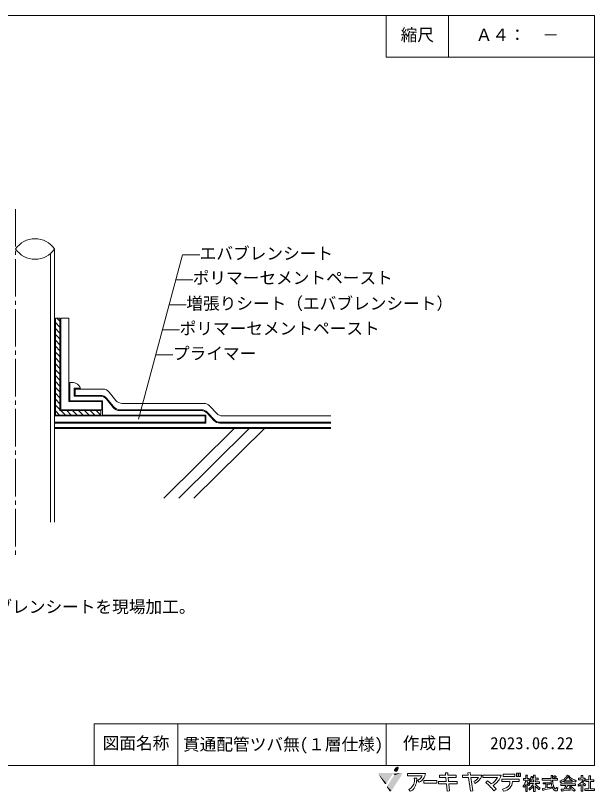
# Model space of a CAD drawing. Units: millimetres on the paper. Extents: x -135 to 135, y -94 to 92.
# Drawn here: x -3.9 to 135, y -94.3 to 92 of the extents above; entities that cross this region are included whole.
import ezdxf
from ezdxf.enums import TextEntityAlignment as Align

# ---------------------------------------------------------------- set-up
doc = ezdxf.new("R2010")
doc.units = ezdxf.units.MM
doc.linetypes.add('CHAIN2', pattern=[12, 9, -1, 1, -1])
for name, color, linetype, lineweight in [('1-1_記号', 4, 'Continuous', 9), ('1-3_断熱材', 33, 'Continuous', 18), ('1-4_リベットルーフ', 3, 'Continuous', 9), ('1-7_設備', 8, 'Continuous', 18), ('1-A_元図・躯体', 7, 'Continuous', 9), ('E-0', 7, 'Continuous', 9), ('E-E', 7, 'Continuous', 9), ('F-F', 7, 'Continuous', 9)]:
    doc.layers.add(name, color=color, linetype=linetype, lineweight=lineweight)
doc.styles.add('ＭＳ ゴシック', font='')
doc.styles.get('ＭＳ ゴシック').set_extended_font_data('MS Gothic')

msp = doc.modelspace()

# ---------------------------------------------------------------- hatches: boundary and pattern name
at = {"layer": 'F-F'}
for color, points in [(70, [(87.1, -88.72, 0.09), (86.859, -89.336)]), (70, [(86.859, -89.336, 0.15), (87.504, -89.533)]), (70, [(87.691, -88.329, 0.2), (87.1, -88.72)]), (70, [(87.504, -89.533, 0.13), (87.793, -89.262)]), (70, [(87.92, -88.385, 0.2), (87.691, -88.329)]), (70, [(87.793, -89.262, 0.09), (88.033, -88.646)]), (70, [(88.033, -88.646, 0.15), (87.92, -88.385)]), (5, [(83.566, -89.865, 0.41), (83.259, -90.173)]), (5, [(83.259, -90.173, 0.12), (83.296, -90.316)]), (5, [(88.788, -90.172, 0.41), (88.475, -89.865)]), (5, [(88.739, -90.337, 0.17), (88.788, -90.172)]), (5, [(84.643, -92.377, 0.2), (84.862, -92.471)]), (5, [(84.862, -92.471, 0.25), (85.119, -92.331)]), (5, [(85.249, -92.97, 0.16), (85.193, -93.144)]), (5, [(85.193, -93.144, 0.15), (85.246, -93.317)]), (5, [(85.816, -94.181, 0.19), (86.027, -94.266)]), (5, [(86.027, -94.266, 0.26), (86.289, -94.12)])]:
    msp.add_hatch(color=color, dxfattribs=at).paths.add_polyline_path(points)

# ---------------------------------------------------------------- linework, layer by layer
at = {"layer": '1-1_記号'}
for p, q in [((6.748, 19.328), (5.648, 19.328)), ((5.648, -3.924), (5.648, 19.328)), ((6.748, 18.612), (6.031, 19.328)), ((6.748, -2.824), (6.748, 19.328)), ((6.748, 17.197), (5.648, 18.297)), ((6.748, 15.783), (5.648, 16.883)), ((6.748, 14.369), (5.648, 15.469)), ((6.748, 12.955), (5.648, 14.055)), ((6.748, 11.541), (5.648, 12.641)), ((6.748, 10.126), (5.648, 11.226)), ((6.748, 8.712), (5.648, 9.812)), ((6.748, 7.298), (5.648, 8.398)), ((6.748, 5.884), (5.648, 6.984)), ((6.748, 4.47), (5.648, 5.57)), ((6.748, 3.055), (5.648, 4.155)), ((6.748, 1.641), (5.648, 2.741)), ((6.748, 0.227), (5.648, 1.327)), ((6.748, -1.187), (5.648, -0.087)), ((6.748, -2.602), (5.648, -1.502)), ((6.656, -3.924), (5.648, -2.916)), ((6.748, -2.824), (16.581, -2.824)), ((8.07, -3.924), (6.97, -2.824)), ((9.484, -3.924), (8.384, -2.824)), ((10.899, -3.924), (9.799, -2.824)), ((12.313, -3.924), (11.213, -2.824)), ((13.727, -3.924), (12.627, -2.824)), ((15.141, -3.924), (14.041, -2.824)), ((16.555, -3.924), (15.455, -2.824)), ((16.581, -2.824), (16.581, -3.924)), ((5.648, -3.924), (16.581, -3.924))]:
    msp.add_line(p, q, dxfattribs=at)
at = {"layer": '1-3_断熱材'}
for p, q in [((9.098, -0.474), (9.098, 3.879)), ((16.378, 0.626), (10.193, 0.626)), ((19.511, -2.078), (17.936, -0.12)), ((40.623, -2.824), (21.07, -2.824)), ((43.679, -5.182), (42.091, -3.466)), ((16.981, -3.924), (41.785, -3.924)), ((41.785, -3.924), (41.785, -5.824)), ((41.785, -5.824), (5.448, -5.824)), ((71.78, -6.924), (5.448, -6.924)), ((45.147, -5.824), (71.78, -5.824))]:
    msp.add_line(p, q, dxfattribs=at)
for points in [[(10.193, 0.626), (10.193, 2.526), (11.7, 2.526)], [(9.098, -0.474), (16.981, -0.474), (16.981, -3.924)]]:
    msp.add_lwpolyline(points, dxfattribs=at)
for centre, radius, start, end in [((9.604, 1.675), 2.262, 22.11035, 102.94336), ((16.378, -1.374), 2, 38.81925, 90), ((21.07, -0.824), 2, 218.81925, 270), ((40.623, -4.824), 2, 42.77685, 90), ((45.147, -3.824), 2, 222.77685, 270)]:
    msp.add_arc(centre, radius, start, end, dxfattribs=at)
at = {"layer": '1-4_リベットルーフ'}
for p, q in [((8.898, 19.328), (6.948, 19.328)), ((6.948, -2.624), (6.948, 19.328)), ((8.898, -0.674), (8.898, 19.328)), ((10.393, 0.826), (10.393, 2.326)), ((17.021, 2.326), (10.393, 2.326)), ((16.474, 0.826), (10.393, 0.826)), ((19.607, -1.878), (18.032, 0.08)), ((20.155, -0.378), (18.58, 1.58)), ((41.258, -1.124), (21.713, -1.124)), ((44.314, -3.482), (42.726, -1.766)), ((6.948, -2.624), (16.781, -2.624)), ((40.71, -2.624), (21.165, -2.624)), ((43.767, -4.982), (42.178, -3.266)), ((5.448, -4.124), (41.585, -4.124)), ((41.585, -4.124), (41.585, -5.624)), ((45.782, -4.124), (71.78, -4.124)), ((5.448, -5.624), (41.585, -5.624)), ((45.235, -5.624), (71.78, -5.624))]:
    msp.add_line(p, q, dxfattribs=at)
msp.add_lwpolyline([(8.898, -0.674), (16.781, -0.674), (16.781, -2.624)], dxfattribs=at)
for centre, start, end in [((17.021, 0.326), 38.81925, 90), ((16.474, -1.174), 38.81925, 90), ((21.713, 0.876), 218.81925, 270), ((41.258, -3.124), 42.77685, 90), ((21.165, -0.624), 218.81925, 270), ((40.71, -4.624), 42.77685, 90), ((45.782, -2.124), 222.77685, 270), ((45.235, -3.624), 222.77685, 270)]:
    msp.add_arc(centre, 2, start, end, dxfattribs=at)
at = {"layer": '1-7_設備', "linetype": 'CHAIN2'}
msp.add_line((-3.903, 45.551), (-3.903, -37.839), dxfattribs=at)
at = {"layer": '1-7_設備'}
for p, q in [((5.448, -29.613), (5.448, 35.958)), ((4.488, -29.613), (4.488, 34.881))]:
    msp.add_line(p, q, dxfattribs=at)
for centre, start, end in [((0.772, 32.757), 34.397, 145.603), ((0.772, 39.159), 214.397, 325.603)]:
    msp.add_arc(centre, 5.666, start, end, dxfattribs=at)
at = {"layer": '1-A_元図・躯体', "color": 5}
msp.add_line((71.78, -7.124), (5.448, -7.124), dxfattribs=at)
at = {"layer": '1-A_元図・躯体'}
for p, q in [((5.448, -7.124), (71.78, -7.124)), ((48.577, -7.124), (31.683, -23.88)), ((52.186, -7.124), (35.292, -23.88)), ((55.795, -7.124), (38.9, -23.88))]:
    msp.add_line(p, q, dxfattribs=at)
at = {"layer": 'E-0'}
for p, q in [((36.142, 34.542), (40.283, 34.542)), ((34.534, 28.542), (38.675, 28.542)), ((32.926, 22.542), (37.068, 22.542)), ((31.319, 16.542), (35.46, 16.542)), ((29.711, 10.542), (33.852, 10.542))]:
    msp.add_line(p, q, dxfattribs=at)
at = {"layer": 'E-E'}
msp.add_line((25.569, -4.915), (36.142, 34.542), dxfattribs=at)
at = {"layer": 'F-F'}
for p, q in [((100, 92), (100, 82)), ((15, -88), (15, -78)), ((35, -88), (35, -78)), ((85, -88), (85, -78)), ((105, -88), (105, -78)), ((90.113, -90.473), (93.651, -90.473)), ((91.771, -91.098), (92.37, -91.056)), ((97.803, -90.345), (97.803, -90.91)), ((99.285, -90.345), (97.803, -90.345)), ((97.803, -90.91), (99.343, -90.91)), ((99.787, -89.75), (99.231, -89.815)), ((99.231, -89.815), (99.285, -90.345)), ((99.343, -90.91), (99.438, -91.849)), ((99.849, -90.345), (99.787, -89.75)), ((101.838, -90.345), (99.849, -90.345)), ((99.907, -90.91), (101.835, -90.91)), ((100.004, -91.849), (99.907, -90.91)), ((101.835, -90.91), (101.838, -90.345)), ((103.322, -90.379), (103.322, -90.944)), ((104.674, -90.379), (103.322, -90.379)), ((103.322, -90.944), (104.759, -90.944)), ((105.139, -89.707), (104.583, -89.772)), ((104.583, -89.772), (104.674, -90.379)), ((104.759, -90.944), (105.247, -94.204)), ((105.241, -90.379), (105.139, -89.707)), ((107.975, -90.379), (105.241, -90.379)), ((105.808, -94.122), (105.327, -90.944)), ((105.327, -90.944), (107.167, -90.944)), ((108.222, -90.926), (111.727, -90.926)), ((120.731, -91.058), (121.521, -91.058)), ((121.521, -91.058), (121.521, -91.454)), ((132.223, -90.4), (131.839, -90.4)), ((92.932, -92.059), (92.549, -91.613)), ((97.589, -91.849), (97.589, -92.414)), ((99.438, -91.849), (97.589, -91.849)), ((97.589, -92.414), (99.496, -92.414)), ((99.496, -92.414), (99.676, -94.187)), ((102.033, -91.849), (100.004, -91.849)), ((100.063, -92.414), (102.031, -92.414)), ((100.238, -94.105), (100.063, -92.414)), ((102.031, -92.414), (102.033, -91.849)), ((106.32, -92.316), (106.047, -91.887)), ((108.936, -92.141), (109.345, -91.743)), ((112.787, -91.868), (114.7, -91.868)), ((115.313, -91.868), (116.935, -91.868)), ((118.547, -91.541), (117.987, -91.541)), ((118.569, -92.551), (118.569, -94.263)), ((118.887, -91.541), (119.37, -91.541)), ((120.38, -92.376), (119.392, -92.376)), ((120.402, -91.454), (120.402, -91.98)), ((120.402, -92.902), (120.402, -94.263)), ((120.731, -91.454), (120.731, -91.98)), ((120.731, -91.454), (121.521, -91.454)), ((120.764, -92.376), (121.807, -92.376)), ((124.584, -91.541), (122.476, -91.541)), ((124.331, -92.156), (122.652, -92.156)), ((122.652, -92.156), (122.652, -92.463)), ((123.333, -92.463), (122.652, -92.463)), ((123.662, -92.477), (124.331, -92.477)), ((124.331, -92.156), (124.331, -92.477)), ((124.946, -91.541), (126.142, -91.541)), ((130.434, -92.463), (126.933, -92.463)), ((126.933, -92.463), (126.933, -92.858)), ((128.162, -92.858), (126.933, -92.858)), ((127.745, -91.717), (127.745, -92.024)), ((128.557, -92.858), (130.434, -92.858)), ((130.434, -92.463), (130.434, -92.858)), ((132.322, -91.454), (131.202, -91.454)), ((131.839, -92.551), (131.839, -94.22)), ((133.672, -91.893), (132.937, -91.893)), ((133.672, -91.893), (133.672, -93.649)), ((134.056, -91.497), (134.846, -91.497)), ((134.056, -91.893), (134.056, -93.649)), ((134.056, -91.893), (134.846, -91.893)), ((134.846, -91.497), (134.846, -91.893)), ((90.815, -94.219), (90.433, -93.82)), ((99.676, -94.187), (100.238, -94.105)), ((105.247, -94.204), (105.808, -94.122)), ((111.418, -93.722), (110.885, -94.141)), ((113.198, -94.182), (112.968, -93.679)), ((132.662, -93.649), (132.662, -94)), ((133.672, -93.649), (132.662, -93.649)), ((135, -94), (132.662, -94)), ((134.056, -93.649), (135, -93.649)), ((135, -93.649), (135, -94))]:
    msp.add_line(p, q, dxfattribs=at)
for points in [[(-135, 92), (135, 92), (135, -88), (-135, -88)], [(85, 92), (85, 82), (135, 82)], [(135, -78), (40.118, -78), (15, -78)], [(94.447, -89.913), (90.113, -89.913), (90.113, -90.473)], [(112.613, -90.361), (108.222, -90.361), (108.222, -90.926)], [(113.122, -90.071), (113.122, -90.636), (115.909, -90.636)], [(115.909, -90.636), (115.912, -90.071), (113.122, -90.071)], [(118.569, -91.146), (117.987, -91.146), (117.987, -91.541)], [(118.876, -90.312), (118.569, -90.312), (118.569, -91.146)], [(118.876, -90.312), (118.942, -90.356), (118.898, -90.4), (118.887, -90.444), (118.887, -91.146)], [(118.887, -91.146), (119.37, -91.146), (119.37, -91.541)], [(119.875, -90.663), (119.853, -90.663), (119.842, -90.707), (119.82, -90.751), (119.798, -90.839), (119.776, -90.883), (119.765, -90.927), (119.743, -90.971), (119.732, -91.015), (119.688, -91.102), (119.678, -91.146), (119.612, -91.278), (119.579, -91.322), (119.535, -91.41), (119.403, -91.585), (119.359, -91.629), (119.491, -91.761), (119.524, -91.805), (119.612, -91.893)], [(119.875, -90.663), (120.051, -90.707), (120.204, -90.751), (120.204, -90.795), (120.138, -90.839), (120.128, -90.883), (120.106, -90.927), (120.084, -91.015), (120.062, -91.058)], [(120.72, -90.312), (120.402, -90.312), (120.402, -91.058), (120.062, -91.058)], [(120.72, -90.312), (120.775, -90.356), (120.731, -90.4), (120.731, -91.058)], [(124.573, -91.146), (122.476, -91.146), (122.476, -91.541)], [(124.99, -90.4), (124.573, -90.4), (124.573, -91.146)], [(124.99, -90.4), (125.012, -90.444), (124.946, -90.532), (124.946, -91.146)], [(124.946, -91.146), (126.142, -91.146), (126.142, -91.541)], [(125.451, -90.488), (125.407, -90.488), (125.352, -90.532), (125.308, -90.575), (125.198, -90.663), (125.155, -90.707), (125.198, -90.751), (125.275, -90.795), (125.341, -90.839), (125.561, -91.015)], [(125.451, -90.488), (125.605, -90.575), (125.659, -90.619), (125.725, -90.663), (125.78, -90.707), (125.824, -90.751), (125.857, -90.795), (125.747, -90.883), (125.703, -90.927), (125.594, -91.015), (125.561, -91.015)], [(128.557, -90.356), (128.491, -90.356), (128.447, -90.444), (128.414, -90.488), (128.392, -90.532), (128.327, -90.619), (128.305, -90.663), (128.206, -90.795), (128.162, -90.839), (128.096, -90.927), (127.92, -91.102), (127.866, -91.146), (127.822, -91.19), (127.712, -91.278), (127.514, -91.41), (127.361, -91.497), (127.185, -91.585), (126.966, -91.673), (126.834, -91.717), (126.724, -91.761), (126.735, -91.805), (126.757, -91.849), (126.768, -91.893), (126.79, -91.937), (126.801, -91.98), (126.823, -92.024), (126.834, -92.068), (126.856, -92.112)], [(128.678, -90.707), (128.7, -90.751), (128.733, -90.795), (128.755, -90.839), (128.985, -91.146), (129.205, -91.366), (129.369, -91.497), (129.567, -91.629), (129.644, -91.673), (127.778, -91.673)], [(128.678, -90.707), (128.645, -90.707), (128.612, -90.751), (128.59, -90.795), (128.557, -90.839), (128.535, -90.883), (128.338, -91.146), (128.294, -91.19), (128.261, -91.234), (127.997, -91.497), (127.778, -91.673)], [(128.557, -90.356), (128.864, -90.4), (128.908, -90.444), (128.864, -90.488), (128.875, -90.532), (129.007, -90.707), (129.095, -90.795), (129.128, -90.839), (129.172, -90.883), (129.227, -90.927), (129.271, -90.971), (129.435, -91.102), (129.633, -91.234), (129.786, -91.322), (129.962, -91.41), (130.182, -91.497), (130.302, -91.541), (130.445, -91.585), (130.599, -91.629), (130.588, -91.673), (130.544, -91.761), (130.533, -91.805), (130.489, -91.893), (130.478, -91.937), (130.434, -92.024), (130.412, -92.024)], [(131.839, -90.4), (131.839, -91.102), (131.202, -91.102), (131.202, -91.454)], [(132.223, -90.4), (132.179, -90.444), (132.168, -90.488), (132.168, -91.058), (132.19, -91.102)], [(132.618, -91.058), (132.838, -91.278), (132.794, -91.322), (132.728, -91.366), (132.662, -91.497), (132.629, -91.541), (132.585, -91.629), (132.552, -91.673), (132.53, -91.717), (132.432, -91.849), (132.41, -91.893), (132.245, -92.112), (132.201, -92.156), (132.168, -92.2), (132.256, -92.244), (132.377, -92.288), (132.574, -92.376), (132.662, -92.419), (132.816, -92.507), (132.882, -92.551), (132.904, -92.595), (132.75, -92.902), (132.706, -92.902)], [(132.618, -91.058), (132.585, -91.058), (132.563, -91.102), (132.19, -91.102)], [(134.1, -90.488), (133.672, -90.488), (133.672, -91.497)], [(134.1, -90.488), (134.122, -90.532), (134.078, -90.575), (134.056, -90.619), (134.056, -91.497)], [(116.935, -91.868), (116.938, -91.303), (112.787, -91.303), (112.787, -91.868)], [(118.547, -91.541), (118.525, -91.629), (118.525, -91.673), (118.492, -91.805), (118.47, -91.849), (118.437, -91.98), (118.415, -92.024), (118.404, -92.068), (118.382, -92.112), (118.371, -92.156), (118.327, -92.244), (118.316, -92.288), (118.251, -92.419), (118.218, -92.463), (118.174, -92.551), (118.141, -92.595), (118.119, -92.639), (117.987, -92.815), (117.943, -92.858), (117.91, -92.902), (117.866, -92.946), (117.866, -92.99), (117.888, -93.034), (117.921, -93.078), (117.943, -93.122), (117.976, -93.166), (117.998, -93.21), (118.031, -93.254), (118.053, -93.298)], [(118.569, -92.551), (118.536, -92.551), (118.492, -92.639), (118.481, -92.683), (118.415, -92.815), (118.382, -92.858), (118.338, -92.946), (118.273, -93.034), (118.251, -93.078), (118.152, -93.21), (118.108, -93.254), (118.075, -93.298), (118.053, -93.298)], [(118.942, -92.463), (118.887, -92.463), (118.887, -94.263), (118.569, -94.263)], [(118.887, -91.541), (118.887, -92.024), (119.019, -92.112), (119.184, -92.244), (119.403, -92.463), (119.469, -92.551), (119.304, -92.771), (119.26, -92.815), (119.227, -92.858)], [(118.942, -92.463), (118.986, -92.507), (119.118, -92.683), (119.14, -92.727), (119.173, -92.771), (119.195, -92.815), (119.227, -92.858)], [(120.38, -92.376), (120.358, -92.419), (120.325, -92.463), (120.303, -92.507), (120.204, -92.639), (120.182, -92.683), (120.149, -92.727), (120.106, -92.771), (120.007, -92.902), (119.919, -92.99), (119.886, -93.034), (119.71, -93.21), (119.656, -93.254), (119.612, -93.298), (119.557, -93.341), (119.513, -93.385), (119.458, -93.429), (119.392, -93.473), (119.227, -93.605), (119.293, -93.737), (119.326, -93.78), (119.392, -93.912)], [(120.402, -91.98), (119.392, -91.98), (119.392, -92.376)], [(120.402, -92.902), (120.38, -92.902), (120.347, -92.946), (120.325, -92.99), (120.292, -93.034), (120.27, -93.078), (120.106, -93.298), (120.062, -93.341), (120.029, -93.385), (119.765, -93.649), (119.491, -93.868), (119.425, -93.912), (119.392, -93.912)], [(120.402, -91.454), (119.908, -91.454), (119.842, -91.585), (119.809, -91.629), (119.765, -91.717), (119.634, -91.893), (119.612, -91.893)], [(120.775, -92.902), (120.731, -92.902), (120.731, -94.263), (120.402, -94.263)], [(120.731, -91.98), (121.807, -91.98), (121.807, -92.376)], [(120.764, -92.376), (120.786, -92.419), (120.984, -92.683), (121.028, -92.727), (121.06, -92.771), (121.148, -92.858), (121.203, -92.902), (121.247, -92.946), (121.521, -93.166), (121.851, -93.385), (121.928, -93.429), (121.884, -93.517), (121.851, -93.561), (121.741, -93.78), (121.686, -93.78)], [(120.775, -92.902), (120.874, -93.034), (120.918, -93.078), (120.951, -93.122), (120.995, -93.166), (121.028, -93.21), (121.203, -93.385), (121.258, -93.429), (121.302, -93.473), (121.412, -93.561), (121.456, -93.605), (121.51, -93.649), (121.576, -93.693), (121.686, -93.78)], [(123.333, -92.463), (123.333, -93.429), (123.069, -93.473), (122.696, -93.517), (122.498, -93.561), (122.542, -93.737), (122.542, -93.78), (122.586, -93.956), (122.619, -94)], [(123.662, -92.463), (123.662, -92.477), (123.662, -93.341)], [(124.584, -91.541), (124.584, -91.585), (124.595, -91.629), (124.595, -91.849), (124.606, -91.893), (124.606, -92.024), (124.617, -92.068), (124.617, -92.156), (124.628, -92.2), (124.628, -92.244), (124.639, -92.288), (124.639, -92.332), (124.65, -92.376), (124.65, -92.419), (124.672, -92.507), (124.672, -92.551), (124.705, -92.683), (124.705, -92.727), (124.759, -92.946), (124.781, -92.99), (124.814, -93.122), (124.836, -93.166), (124.847, -93.21), (124.913, -93.341), (124.924, -93.385), (124.946, -93.429), (124.979, -93.473), (125.023, -93.561), (125.056, -93.605), (125.078, -93.649), (125.209, -93.824), (125.297, -93.912), (125.352, -93.956), (125.484, -94.044), (125.594, -94.088)], [(124.946, -91.541), (124.946, -91.629), (124.957, -91.673), (124.957, -91.761), (124.968, -91.805), (124.968, -91.893), (124.979, -91.937), (124.979, -91.98), (124.99, -92.024), (124.99, -92.112), (125.001, -92.156), (125.001, -92.2), (125.023, -92.288), (125.023, -92.332), (125.034, -92.376), (125.034, -92.419), (125.067, -92.551), (125.067, -92.595), (125.133, -92.858), (125.155, -92.902), (125.176, -92.99), (125.198, -93.034), (125.209, -93.078), (125.341, -93.341), (125.374, -93.385), (125.396, -93.429), (125.429, -93.473), (125.473, -93.517), (125.506, -93.561), (125.561, -93.605), (125.637, -93.649)], [(127.745, -91.717), (127.712, -91.717), (127.514, -91.849), (127.284, -91.98), (127.086, -92.068), (126.977, -92.112), (126.856, -92.112)], [(128.162, -92.858), (128.129, -92.902), (128.041, -93.078), (128.008, -93.122), (127.92, -93.298), (127.888, -93.341), (127.8, -93.517), (127.767, -93.561), (127.701, -93.693), (127.075, -93.737), (126.998, -93.78), (127.009, -93.824), (127.031, -93.868), (127.097, -94.132), (127.13, -94.176)], [(129.732, -91.717), (129.666, -91.717), (129.666, -92.024), (127.745, -92.024)], [(128.557, -92.858), (128.513, -92.946), (128.48, -92.99), (128.458, -93.034), (128.425, -93.078), (128.381, -93.166), (128.349, -93.21), (128.327, -93.254), (128.294, -93.298), (128.25, -93.385), (128.217, -93.429), (128.195, -93.473), (128.162, -93.517), (128.118, -93.605), (128.085, -93.649)], [(129.314, -92.99), (129.271, -92.99), (129.007, -93.166), (129.051, -93.21), (129.38, -93.473), (129.424, -93.517), (129.479, -93.561), (129.238, -93.605), (128.645, -93.649), (128.085, -93.649)], [(129.314, -92.99), (129.424, -93.078), (129.49, -93.122), (129.71, -93.298), (129.753, -93.341), (129.863, -93.429), (129.907, -93.473), (129.962, -93.517), (130.05, -93.605), (130.105, -93.649), (130.236, -93.78), (130.269, -93.824), (130.313, -93.868), (130.379, -93.956), (130.401, -94), (130.324, -94.044), (130.193, -94.132), (130.116, -94.176), (130.05, -94.176)], [(129.732, -91.717), (129.885, -91.805), (130.061, -91.893), (130.28, -91.98), (130.412, -92.024)], [(132.322, -91.454), (132.3, -91.497), (132.267, -91.541), (132.245, -91.585), (132.179, -91.673), (132.157, -91.717), (132.091, -91.805), (132.047, -91.849), (131.982, -91.937), (131.938, -91.98), (131.905, -92.024), (131.729, -92.2), (131.674, -92.244), (131.63, -92.288), (131.521, -92.376), (131.455, -92.419), (131.4, -92.463), (131.202, -92.595), (131.125, -92.639), (131.06, -92.683), (131.104, -92.771), (131.114, -92.815), (131.202, -92.99)], [(131.839, -92.551), (131.817, -92.551), (131.773, -92.595), (131.554, -92.771), (131.488, -92.815), (131.433, -92.858), (131.301, -92.946), (131.224, -92.99), (131.202, -92.99)], [(132.19, -92.551), (132.168, -92.551), (132.168, -94.22), (131.839, -94.22)], [(132.19, -92.551), (132.267, -92.595), (132.53, -92.771), (132.64, -92.858), (132.706, -92.902)], [(133.672, -91.497), (132.937, -91.497), (132.937, -91.893)], [(124.573, -93.254), (124.584, -93.298), (124.584, -93.341), (124.606, -93.429), (124.606, -93.473), (124.617, -93.517), (124.54, -93.561), (124.123, -93.649), (123.684, -93.737), (123.223, -93.824), (122.981, -93.868), (122.729, -93.912), (122.674, -93.956), (122.652, -94), (122.619, -94)], [(124.573, -93.254), (124.452, -93.254), (124.211, -93.298), (123.947, -93.341), (123.662, -93.341)], [(125.89, -93.298), (125.978, -93.341), (126.175, -93.429), (126.175, -93.473), (126.153, -93.561), (126.153, -93.605), (126.131, -93.693), (126.131, -93.737), (126.109, -93.824), (126.109, -93.868), (126.098, -93.912), (126.055, -94), (126.022, -94.044), (125.967, -94.088), (125.594, -94.088)], [(125.89, -93.298), (125.813, -93.298), (125.813, -93.385), (125.802, -93.429), (125.802, -93.473), (125.791, -93.517), (125.791, -93.561), (125.769, -93.605), (125.736, -93.649), (125.637, -93.649)], [(129.764, -93.868), (129.589, -93.868), (129.194, -93.912), (128.788, -93.956), (127.602, -94.088), (127.24, -94.132), (127.174, -94.176), (127.13, -94.176)], [(129.764, -93.868), (129.808, -93.912), (129.863, -93.956), (129.896, -94), (129.94, -94.044), (129.973, -94.088), (130.017, -94.132), (130.05, -94.176)]]:
    msp.add_lwpolyline(points, dxfattribs=at)
for points in [[(116.269, -89.871), (116.269, -90.702), (116.689, -90.702), (116.689, -89.871)], [(116.854, -89.871), (116.854, -90.702), (117.274, -90.702), (117.274, -89.871)], [(97.191, -92.232), (97.193, -91.667), (94.061, -91.667), (94.061, -92.232)]]:
    msp.add_lwpolyline(points, close=True, dxfattribs=at)
for centre, radius, start, end in [((88.248, -91.237), 4.127, 321.70219, 2.51808), ((87.92, -91.573), 3.881, 355.59126, 7.04088), ((91.903, -89.887), 1.843, 290.51409, 341.45837), ((91.824, -89.669), 2.635, 294.8858, 354.69747), ((104.806, -89.292), 2.876, 295.56538, 324.94095), ((104.909, -89.377), 3.26, 295.64126, 325.26891), ((104.741, -89.43), 3.37, 327.63749, 343.65418), ((108.582, -89.337), 3.524, 298.08031, 333.1921), ((107.056, -87.951), 6.144, 318.37205, 332.10657), ((111.108, -90.197), 1.514, 335.50113, 353.79682), ((89.438, -91.682), 2.358, 294.95827, 355.39657), ((103.133, -99.803), 9.611, 45.98543, 52.85886), ((103.434, -100.195), 10.314, 48.70056, 55.02812), ((99.938, -102.448), 13.741, 37.19387, 44.0673), ((107, -87.437), 6.536, 304.1408, 315.32696), ((103.277, -99.935), 10.242, 37.35157, 43.80171), ((112.644, -91.198), 2.502, 277.43741, 318.2533), ((113.035, -91.909), 2.278, 274.09817, 1.03795), ((113.136, -92.087), 1.58, 330.51445, 7.9511), ((89.831, -91.921), 2.5, 293.16671, 311.4624)]:
    msp.add_arc(centre, radius, start, end, dxfattribs=at)
at = {"layer": 'F-F', "color": 70}
for points in [[(87.1, -88.72), (86.859, -89.336), (88.033, -88.646), (87.793, -89.262)], [(86.859, -89.336), (87.504, -89.533), (87.793, -89.262)], [(87.691, -88.329), (87.1, -88.72), (87.92, -88.385), (88.033, -88.646)]]:
    msp.add_solid(points, dxfattribs=at)
at = {"layer": 'F-F', "color": 5}
for points in [[(88.475, -89.865), (83.259, -90.173), (86.737, -90.056)], [(88.475, -89.865), (83.566, -89.865), (83.259, -90.173)], [(83.259, -90.173), (86.587, -90.091), (86.737, -90.056)], [(83.259, -90.173), (85.119, -92.331), (86.587, -90.091)], [(83.259, -90.173), (84.862, -92.471), (85.119, -92.331)], [(83.259, -90.173), (84.643, -92.377), (84.862, -92.471)], [(83.259, -90.173), (83.296, -90.316), (84.643, -92.377)], [(88.475, -89.865), (86.913, -90.403), (85.249, -92.97)], [(85.249, -92.97), (88.788, -90.172), (88.475, -89.865)], [(85.249, -92.97), (88.739, -90.337), (88.788, -90.172)], [(85.249, -92.97), (86.289, -94.12), (88.739, -90.337)], [(88.475, -89.865), (86.737, -90.056), (86.878, -90.118)], [(88.475, -89.865), (86.878, -90.118), (86.943, -90.185)], [(88.475, -89.865), (86.948, -90.346), (86.913, -90.403)], [(88.475, -89.865), (86.943, -90.185), (86.948, -90.346)], [(85.249, -92.97), (85.193, -93.144), (85.246, -93.317)], [(85.249, -92.97), (85.246, -93.317), (85.816, -94.181)], [(85.249, -92.97), (86.027, -94.266), (86.289, -94.12)], [(85.249, -92.97), (85.816, -94.181), (86.027, -94.266)]]:
    msp.add_solid(points, dxfattribs=at)

# ---------------------------------------------------------------- texts
at = {"layer": 'E-0', "style": 'ＭＳ ゴシック'}
for s, p in [('エバブレンシート', (40.283, 32.542)), ('ポリマーセメントペースト', (38.604, 26.678)), ('増張りシート（エバブレンシート）', (37.068, 20.542)), ('ポリマーセメントペースト', (35.46, 14.542)), ('※タコ足状シートはエバブレンシートを現場加工。', (-52.734, -52.275))]:
    msp.add_text(s, height=2.933, dxfattribs=at).set_placement(p, align=Align.BOTTOM_LEFT)
at = {"layer": 'E-E', "style": 'ＭＳ ゴシック'}
for s, p in [('縮尺', (88.5, 85)), ('Ａ４：\u3000－', (106.5, 85)), ('プライマー', (33.852, 8.542)), ('図面名称', (17, -85)), ('貫通配管ツバ無(１層仕様)', (36.283, -85.292)), ('作成日', (89, -85)), ('2023.06.22', (110, -85))]:
    msp.add_text(s, height=2.933, dxfattribs=at).set_placement(p, align=Align.BOTTOM_LEFT)

doc.saveas('drawing.dxf')
